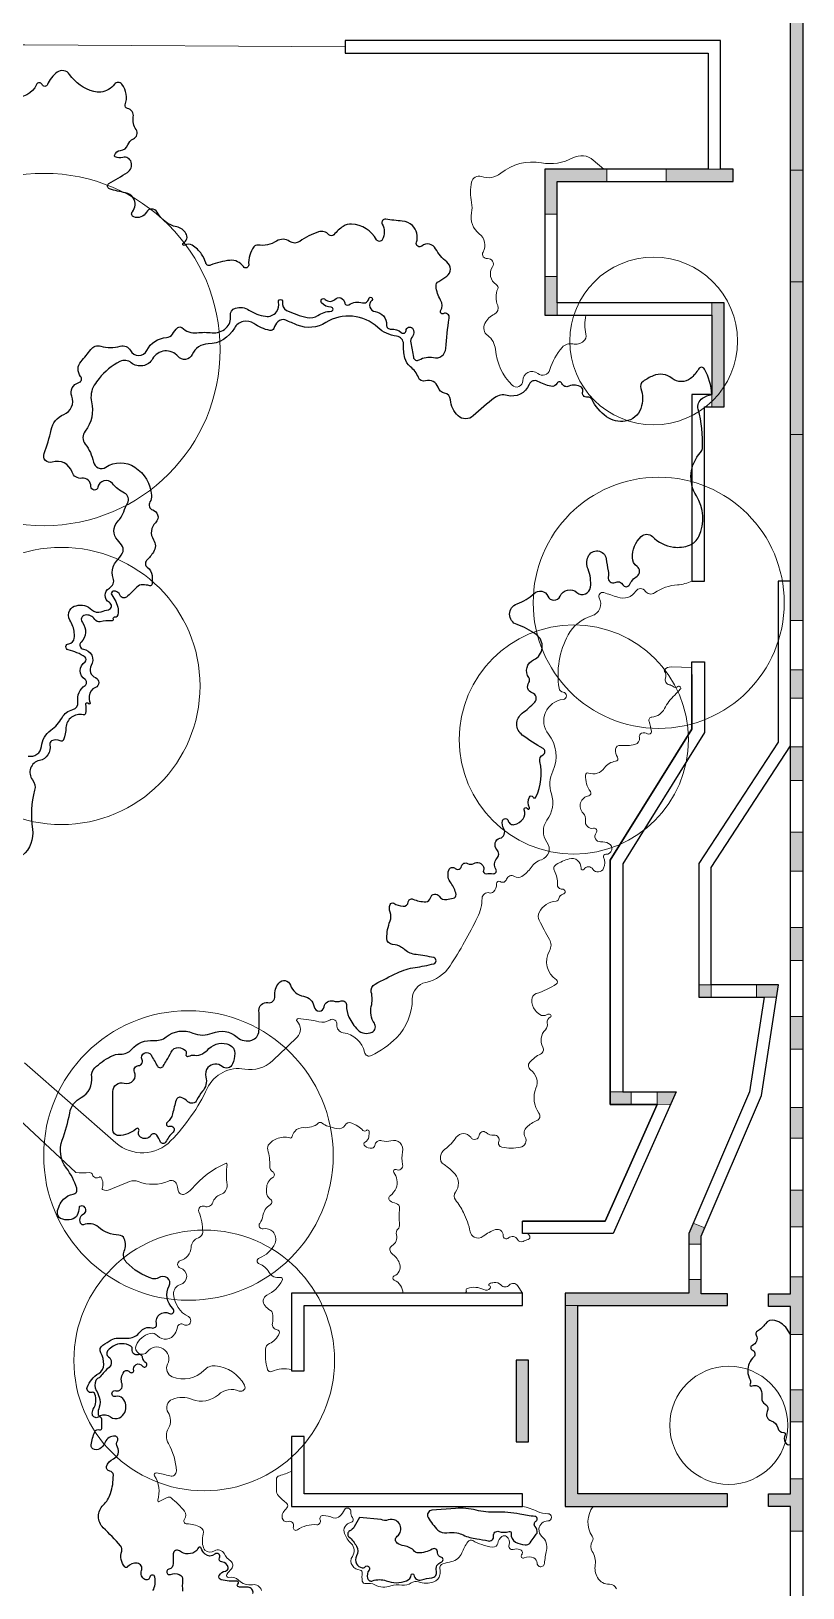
# Model space of a CAD drawing. Header units: millimetres. Extents: x 676536 to 765648, y 164262 to 293101.
# Drawn here: x 745066 to 759993, y 201550 to 231650 of the extents above; entities that cross this region are included whole.
import ezdxf

# ---------------------------------------------------------------- set-up
doc = ezdxf.new("R2010")
doc.units = ezdxf.units.MM
for name, color, linetype in [('archi', 7, 'Continuous'), ('rock', 30, 'Continuous'), ('water', 130, 'Continuous')]:
    doc.layers.add(name, color=color, linetype=linetype)
for name, color, linetype, lineweight in [('archiw', 255, 'Continuous', 0), ('plant', 90, 'Continuous', 0), ('road', 50, 'Continuous', 0)]:
    doc.layers.add(name, color=color, linetype=linetype, lineweight=lineweight)

msp = doc.modelspace()

# ---------------------------------------------------------------- hatches: boundary and pattern name
at = {"layer": 'archiw'}
h = msp.add_hatch(color=0, dxfattribs=at)
h.dxf.hatch_style = 1
h.paths.add_polyline_path([(759993, 233188), (759753, 233188), (759753, 228964), (759993, 228964)])
h = msp.add_hatch(color=0, dxfattribs=at)
h.dxf.hatch_style = 1
h.paths.add_polyline_path([(758471, 226155), (758471, 226395), (758231, 226395), (758231, 226155), (758231, 224623), (758231, 224383), (758471, 224383)])
h.paths.add_polyline_path([(755242, 226908), (755002, 226908), (755002, 226155), (755242, 226155), (755242, 226395)])
h.paths.add_polyline_path([(755242, 228743), (756201, 228743), (756201, 228983), (755002, 228983), (755002, 228109), (755242, 228109)])
h.paths.add_polyline_path([(758642, 228983), (758402, 228983), (758162, 228983), (757351, 228983), (757351, 228743), (758642, 228743)])
h = msp.add_hatch(color=0, dxfattribs=at)
h.dxf.hatch_style = 1
h.paths.add_polyline_path([(759993, 226801), (759753, 226801), (759753, 223848), (759993, 223848)])
h.paths.add_polyline_path([(759993, 228964), (759753, 228964), (759753, 226801), (759993, 226801)])
h = msp.add_hatch(color=0, dxfattribs=at)
h.dxf.hatch_style = 1
h.paths.add_polyline_path([(759993, 223848), (759753, 223848), (759753, 220257), (759993, 220257)])
h = msp.add_hatch(color=0, dxfattribs=at)
h.dxf.hatch_style = 1
h.paths.add_polyline_path([(759993, 217813), (759753, 217813), (759753, 217162), (759993, 217162)])
h.paths.add_polyline_path([(759993, 219303), (759753, 219303), (759753, 218750), (759993, 218750)])
h = msp.add_hatch(color=0, dxfattribs=at)
h.dxf.hatch_style = 1
h.paths.add_polyline_path([(759993, 209238), (759753, 209238), (759753, 208533), (759993, 208533)])
h.paths.add_polyline_path([(758094, 208509), (757874, 208604), (757787, 208401), (757787, 208193), (758027, 208193), (758027, 208352)])
h.paths.add_polyline_path([(759993, 210835), (759753, 210835), (759753, 210247), (759993, 210247)])
h.paths.add_polyline_path([(759993, 212595), (759753, 212595), (759753, 211964), (759993, 211964)])
h.paths.add_polyline_path([(759525, 213212), (759096, 213212), (759096, 212972), (759245, 212972), (759488, 212972)])
h.paths.add_polyline_path([(758218, 213212), (757978, 213212), (757978, 212972), (758218, 212972)])
h.paths.add_polyline_path([(759993, 214317), (759753, 214317), (759753, 213681), (759993, 213681)])
h.paths.add_polyline_path([(759993, 216159), (759753, 216159), (759753, 215409), (759993, 215409)])
h.paths.add_polyline_path([(756672, 211139), (756509, 211139), (756269, 211139), (756269, 210899), (756672, 210899)])
h.paths.add_polyline_path([(757543, 211139), (757174, 211139), (757174, 210899), (757437, 210901)])
h = msp.add_hatch(color=0, dxfattribs=at)
h.dxf.hatch_style = 1
h.paths.add_polyline_path([(759993, 203661), (759753, 203661), (759753, 203366), (759331, 203366), (759331, 203126), (759753, 203126), (759753, 202648), (759993, 202648)])
h.paths.add_polyline_path([(758537, 207232), (758027, 207232), (758027, 207509), (757787, 207509), (757787, 207247), (755398, 207247), (755398, 207007), (755638, 207007), (758027, 207007), (758537, 207007)])
h.paths.add_polyline_path([(759993, 207564), (759753, 207564), (759753, 207232), (759331, 207232), (759331, 206992), (759753, 206992), (759753, 206448), (759993, 206448)])
h.paths.add_polyline_path([(759993, 205379), (759753, 205379), (759753, 204762), (759993, 204762)])
h.paths.add_polyline_path([(755638, 207007), (755398, 207007), (755398, 203126), (758537, 203126), (758537, 203366), (755638, 203366)])
h.paths.add_polyline_path([(754689, 205951), (754569, 205951), (754449, 205951), (754449, 204370), (754689, 204370)])

# ---------------------------------------------------------------- linework, layer by layer
at = {"layer": 'archi'}
for points in [[(759753, 184480), (759753, 203126), (759331, 203126), (759331, 203366), (759753, 203366), (759753, 206992), (759331, 206992), (759331, 207232), (759753, 207232), (759753, 249092), (759445, 249092), (759445, 249332), (759993, 249332), (759993, 178869)], [(757848, 219213), (757848, 218154), (756269, 215621), (756269, 210899), (757174, 210899), (756171, 208641), (754569, 208641)], [(757848, 219213), (757848, 218154), (756269, 215621), (756269, 210899), (757174, 210899), (756171, 208641), (754569, 208641)], [(754569, 207247), (750105, 207247), (750105, 205747), (750345, 205747), (750345, 207007), (754569, 207007), (754569, 207247)], [(754569, 205951), (754449, 205951), (754449, 204370), (754689, 204370), (754689, 205951), (754569, 205951)], [(750105, 204477), (750105, 203126), (754569, 203126), (754569, 203366), (750345, 203366), (750345, 204477), (750105, 204477)]]:
    msp.add_lwpolyline(points, dxfattribs=at)
for points in [[(755242, 228743), (758642, 228743), (758642, 228983), (758402, 228983), (758402, 231467), (758162, 231467), (751142, 231467), (751142, 231227), (758162, 231227), (758162, 228983), (755002, 228983), (755002, 226155), (758231, 226155), (758231, 224623), (757848, 224623), (757848, 221016), (758088, 221016), (758088, 224383), (758231, 224383), (758471, 224383), (758471, 226155), (758471, 226395), (755242, 226395)], [(759753, 221016), (759513, 221016), (759513, 217901), (757978, 215553), (757978, 212972), (759245, 212972), (758962, 211139), (757787, 208401), (757787, 207247), (755398, 207247), (755398, 203126), (758537, 203126), (758537, 203366), (755638, 203366), (755638, 207007), (758027, 207007), (758537, 207007), (758537, 207232), (758027, 207232), (758027, 208352), (759195, 211072), (759525, 213212), (758218, 213212), (758218, 215481), (759753, 217829)], [(754569, 208401), (754569, 208641), (756171, 208641), (757174, 210899), (756269, 210899), (756269, 215621), (757848, 218154), (757848, 219453), (758088, 219453), (758088, 218086), (756509, 215552), (756509, 211139), (757543, 211139), (756327, 208401)]]:
    msp.add_lwpolyline(points, close=True, dxfattribs=at)
at = {"layer": 'archiw'}
for p, q in [((756201, 228983), (756201, 228743)), ((757351, 228983), (757351, 228743)), ((758162, 228983), (758402, 228983)), ((759753, 228964), (759993, 228964)), ((755002, 228109), (755242, 228109)), ((755002, 226908), (755242, 226908)), ((759753, 226801), (759993, 226801)), ((755242, 226395), (755242, 226155)), ((758231, 226155), (758231, 226395)), ((758231, 224623), (758231, 224383)), ((759753, 223848), (759993, 223848)), ((759993, 220257), (759753, 220257)), ((759993, 219303), (759753, 219303)), ((759993, 218750), (759753, 218750)), ((759993, 217813), (759753, 217813)), ((759993, 217162), (759753, 217162)), ((759993, 216159), (759753, 216159)), ((759993, 215409), (759753, 215409)), ((759993, 214317), (759753, 214317)), ((759993, 213681), (759753, 213681)), ((758218, 213212), (757978, 213212)), ((758218, 213212), (758218, 212972)), ((759096, 212972), (759096, 213212)), ((759245, 212972), (759488, 212972)), ((759993, 212595), (759753, 212595)), ((759993, 211964), (759753, 211964)), ((756509, 211139), (756269, 211139)), ((756672, 211139), (756672, 210899)), ((757174, 210899), (757174, 211139)), ((757174, 210899), (757437, 210901)), ((759993, 210835), (759753, 210835)), ((759993, 210247), (759753, 210247)), ((759993, 209238), (759753, 209238)), ((757874, 208604), (758094, 208509)), ((759993, 208533), (759753, 208533)), ((757787, 208193), (758027, 208193)), ((757787, 207509), (758027, 207509)), ((759993, 207564), (759753, 207564)), ((755638, 207007), (755398, 207007)), ((759993, 206448), (759753, 206448)), ((759993, 205379), (759753, 205379)), ((759993, 204762), (759753, 204762)), ((759993, 203661), (759753, 203661)), ((759993, 202648), (759753, 202648))]:
    msp.add_line(p, q, dxfattribs=at)
at = {"layer": 'plant'}
for centre, radius in [((745317, 225494), 3406), ((757107, 225658), 1622), ((757205, 220597), 2428), ((745653, 218989), 2680), ((755563, 217953), 2216), ((748109, 209910), 2800), ((748413, 205947), 2521), ((758561, 204693), 1142)]:
    msp.add_circle(centre, radius, dxfattribs=at)
at = {"layer": 'road'}
for points in [[(751142, 231347), (744941, 231387, 0.001953), (738244, 231403, 0.16663)], [(756142, 228983), (755939, 229157, 0.310476), (755545, 229200, -0.170613), (754938, 229104, 0.219756), (754149, 228902, -0.262882), (753777, 228838, 0.453348), (753585, 228731, 0.106766), (753585, 228337, -0.106766), (753585, 228135, 0.290777), (753734, 227730, -0.370709), (753808, 227379, 0.605686), (753894, 227251, -0.6387), (753990, 227092, 0.429614), (754064, 226751, -0.373895), (754091, 226667, 0.204877), (754091, 226346, -0.401243), (754029, 226179, 0.161224), (753842, 225999, 0.371282), (753897, 225764, -0.216586), (754047, 225497, 0.176019), (754369, 224804, 0.673925), (754574, 224890, -0.638041), (754865, 225030, 0.543223), (755102, 225105, -0.118271), (755339, 225536, -0.262499), (755541, 225603, 0.218379), (755752, 225653, 0.295201), (755798, 225788, -0.121994), (755798, 226155, -0.78254)], [(744938, 211704), (746703, 210155, 0.398866), (747770, 210197, 0.082511), (748473, 211208, -0.338008), (749199, 211581, 0.234197), (749727, 211735, 0.009044), (750210, 212196, 0.417449), (750210, 212504, -0.692607), (750234, 212556, -0.045027), (750632, 212495, 0.203264), (750842, 212529, -0.63092), (750980, 212441, 0.410462), (751102, 212284, -0.315609), (751514, 211906, 0.488101), (751649, 211841, 0.081262), (752131, 212187, 0.199768), (752439, 212934, -0.356437), (752700, 213256, 0.200641), (753170, 213577, 0.029979), (753700, 214516, 0.110131), (753788, 214884, -0.490403), (753928, 214988, 0.250013), (754007, 215006, 0.247352), (754068, 215162, -0.633826), (754140, 215206, 0.499845), (754263, 215251, -0.496146), (754413, 215306, 0.291155), (754557, 215306, 0.101611), (754735, 215478, -0.165761), (754936, 215629, 0.511961), (755044, 215967, -0.329458), (755044, 216394, 0.240086), (755129, 216905, -0.186739), (755157, 217344, 0.283216), (755072, 218057, -0.595402), (755357, 218727, 0.910012), (755357, 218869, -0.341488), (755278, 218943, -0.166037), (755453, 219974, -0.198046), (755912, 220346, 0.473728), (756055, 220690, -0.669929), (756141, 220794, -0.010541), (756411, 220704, 0.344849), (756765, 220822, -0.537053), (756945, 220822, 0.423073), (757126, 220789, -0.139062), (757567, 220944, 0.093942), (757848, 221016, -0.590516)], [(757848, 219344), (757848, 219344), (757443, 219358, 0.2524), (757317, 219296, 0.319105), (757317, 219270, -0.24523), (757335, 219139, 0.455894), (757405, 219013, -0.115724), (757485, 218976, 0.34522), (757574, 218976, -0.911656), (757623, 218924, -0.025761), (757514, 218813, 0.090464), (757317, 218550, -0.263547), (757075, 218388, 0.486645), (757018, 218301, -0.039759), (757064, 218112, -0.301), (757042, 218064, -0.293593), (756991, 218065, 0.24578), (756874, 218077, 0.367461), (756831, 217995, -0.412798), (756744, 217857, -0.081498), (756465, 217840, 0.404087), (756369, 217765, 0.190501), (756407, 217611, -0.569693), (756372, 217532, 0.213547), (756155, 217403, -0.337139), (755847, 217305, 0.512826), (755787, 217263, 0.160147), (755884, 216947, -0.551628), (755852, 216867, 0.604826), (755743, 216528, -0.239803), (755787, 216386, 0.530035), (755944, 216236, -0.718026), (755996, 216149, 0.65739), (756082, 215975, -0.120219), (756236, 215945, -0.845232), (756180, 215736, 0.568159), (756139, 215680, -0.203483), (756139, 215463, -0.60111), (755932, 215445, 0.543469), (755760, 215445, -0.773842), (755703, 215464, 0.52661), (755474, 215646, 0.054582), (755221, 215536, 0.416559), (755188, 215412, -0.154929), (755245, 215154, 0.467334), (755340, 215059, -0.964022), (755353, 214961, 0.332126), (755275, 214880, -0.358663), (755221, 214829, 0.266165), (754894, 214611, 0.235471), (754894, 214457, 0.015845), (755093, 214087, -0.269177), (755093, 213870, 0.399513), (755228, 213305, -0.54271), (755228, 213228, -0.064564), (754835, 213039, 0.32474), (754748, 212918, 0.158239), (754813, 212720, 0.092704), (754904, 212635, 0.29279), (755046, 212635, -0.29279), (755109, 212635, -0.596204), (755105, 212583, 0.356787), (755050, 212473, -0.253302), (755012, 212340, 0.322944), (754963, 212006, -0.422267), (754919, 211872, 0.100989), (754709, 211712, 0.446854), (754727, 211565, -0.353716), (754831, 211209, 0.263356), (754888, 210730, -0.485157), (754848, 210584, 0.086049), (754651, 210458, 0.349632), (754621, 210267, -0.513424), (754530, 210070, -0.095017), (754172, 210070, -0.471813), (754112, 210181, 0.563234), (754021, 210302, -0.208328), (753865, 210352, 0.605944), (753734, 210302, -0.698043), (753568, 210262, 0.534126), (753290, 210262, -0.087163), (753069, 210030, 0.189823), (752983, 209894, 0.309185), (753054, 209733, -0.075074), (753265, 209551, -0.357232), (753274, 209203, 0.342387), (753274, 209050, -0.047468), (753428, 208808, -0.065264), (753559, 208436, 0.220401), (753638, 208331, 0.305235), (753812, 208348, -0.099119), (754050, 208476, -0.518572), (754196, 208363, 0.67343), (754301, 208315, -0.49589), (754473, 208286, 0.393695), (754580, 208248, -0.027818), (754682, 208286, 0.441431), (754711, 208349, 0.206971), (754658, 208401, -1.537185)], [(749524, 201501, 0.362669), (749349, 201611, -0.226009), (749078, 201697, 0.239442), (748887, 201752, -0.676077), (748851, 201809, -0.029129), (748940, 201920, 0.444), (748926, 202064, -0.115088), (748800, 202212, 0.43234), (748614, 202265, -0.324585), (748426, 202281, -0.134102), (748400, 202322, -0.153981), (748396, 202585, 0.358906), (748337, 202723, 0.12219), (748078, 202787, -0.639143), (748034, 202880, 0.365319), (748034, 203030, 0.042646), (747772, 203291, 0.306403), (747699, 203299, -0.003259), (747545, 203218, -0.669975), (747514, 203244, 0.226885), (747452, 203717, -0.648183), (747487, 203772, -0.034526), (747750, 203713, 0.515532), (747876, 203811, 0.119716), (747722, 204340, -0.266374), (747722, 204637, 0.279059), (747715, 204941, -0.469432), (747796, 205194, -0.193928), (748181, 205194, 0.288135), (748688, 205285, -0.29076), (749093, 205356, 0.70296), (749194, 205468, 0.25534), (748627, 205842, 0.227454), (748414, 205761, -0.310003), (747796, 205630, -0.434874), (747705, 205873, 0.913881), (747310, 206115, -0.884495), (747097, 206237, -0.237318), (747367, 206468, -0.276057), (747511, 206425, 0.509034), (747845, 206460, 0.07097), (747900, 206599, -0.526635), (748015, 206643, 1.064601), (748107, 206794, -0.253499), (747820, 207220, -0.362802), (747954, 207415, 0.757402), (747954, 207733, -0.757402), (747954, 207877, 0.321077), (748159, 208134, -0.313539), (748303, 208318, 0.329972), (748384, 208429, 0.088192), (748311, 208823, -0.656823), (748420, 208927, 0.438478), (748578, 209000, -0.240068), (748731, 209154, 0.351553), (748855, 209342, -0.047932), (748855, 209738, 0.575372), (748826, 209758, 0.113316), (748175, 209265, -0.127328), (748031, 209163, -0.485277), (747911, 209235, 0.062651), (747881, 209352, 0.423733), (747725, 209416, -0.200231), (747138, 209406, 0.191067), (746970, 209406, 0.006935), (746593, 209250, -0.205482), (746446, 209250, -0.413711), (746437, 209272, 0.251963), (746418, 209485, 0.422468), (746388, 209491, -0.506045), (746254, 209536, 0.33593), (746193, 209579, -0.017128), (745932, 209579), (744625, 210800)], [(752258, 207247, 0.291186), (752088, 207502, -0.650199), (752088, 207580, 0.368799), (752196, 207804, 0.175452), (752062, 207996, -0.116359), (752014, 208052, -0.4053), (752046, 208166, 0.346929), (752131, 208377, -0.280032), (752160, 208488, 0.228923), (752193, 208576, -0.047614), (752193, 208888, 0.377678), (752124, 208983, -0.095503), (752009, 209033, -0.525995), (752009, 209133, 0.152227), (752125, 209280, 0.128944), (752142, 209439, 0.127579), (752080, 209584, -0.803407), (752125, 209638, 0.647638), (752251, 209737, -0.124604), (752251, 209979, 0.584228), (752025, 210195, -0.149212), (751851, 210195, 0.467724), (751714, 210105, -0.347391), (751662, 210053, -0.204901), (751520, 210095, -0.533632), (751527, 210170, 0.236996), (751597, 210269, 0.045806), (751604, 210376, 0.65421), (751554, 210396, -0.410117), (751485, 210396, 0.100981), (751266, 210538, 0.363542), (751137, 210495, -0.318588), (750981, 210429, -0.021657), (750806, 210475, -0.099154), (750697, 210535, 0.363166), (750620, 210535, -0.202743), (750339, 210449, 0.257158), (750167, 210376, 0.092504), (750113, 210274, -0.407166), (750068, 210249, 0.166659), (749813, 210235, 0.114395), (749669, 210132, 0.255847), (749643, 210021, -0.078526), (749680, 209702, 0.278729), (749739, 209595, -0.577092), (749739, 209483, 0.278734), (749621, 209270, -0.020266), (749621, 209195, 0.275274), (749691, 209067, -0.568559), (749691, 208955, 0.223556), (749547, 208742, -0.116986), (749488, 208598, 0.681737), (749557, 208491, -0.24922), (749739, 208438, -0.310236), (749783, 208214, -0.206864), (749477, 207926, 0.700995), (749477, 207814, -0.183284), (749669, 207649, 0.331779), (749878, 207553, -0.642257), (749924, 207491, -0.153413), (749627, 207208, 0.504775), (749590, 207003, 0.058492), (749695, 206915, -0.210766), (749732, 206858, -0.07976), (749732, 206663, 0.419925), (749824, 206538, -0.483519), (749864, 206470, -0.201551), (749674, 206272, 0.281309), (749599, 206167, 0.082446), (749636, 205776, 0.460798), (749721, 205735, -0.165474), (750105, 205769, -71.720758)], [(754569, 207247), (754473, 207393, 0.486775), (754317, 207406, -0.435493), (754151, 207406, 0.242954), (754021, 207453, 0.056516), (753932, 207431, 0.69378), (753932, 207388, -0.512156), (753944, 207344, -0.354156), (753821, 207317, 0.203004), (753504, 207339, 0.454658), (753482, 207285, -0.503471), (753469, 207259, 0.028358), (753417, 207247, -18.018188)], [(750105, 203802, -0.031419), (749867, 203719, 0.346793), (749811, 203642, -0.017593), (749811, 203437, 0.207794), (749853, 203329, 0.013208), (750011, 203179, -0.44487), (750011, 203094, 0.073307), (749938, 203005, 0.279157), (749938, 202866, 0.35431), (750035, 202832, -0.627471), (750139, 202727, 0.731138), (750216, 202670, -0.180816), (750591, 202770, 0.579366), (750656, 202863, -0.567488), (750714, 202947, -0.076139), (750911, 202905, 0.310401), (751038, 202936, 0.053873), (751127, 203059, -0.830206), (751251, 203017, 0.215411), (751282, 202909, -0.578277), (751247, 202812, 0.471271), (751127, 202600, 0.11154), (751257, 202406, -0.375276), (751280, 202158, 0.322799), (751280, 201980, 0.213013), (751432, 201892, -0.430226), (751471, 201841, 0.080758), (751471, 201680, 0.42646), (751541, 201632, -0.172022), (751717, 201607, 0.206547), (752023, 201586, -0.129103), (752238, 201603, 0.204333), (752418, 201644, -0.242033), (752559, 201666, 0.161939), (752854, 201666, 0.266869), (752973, 201800, 0.103639), (752973, 201921, -0.392996), (753030, 202015, -0.014624), (753198, 202058, 0.24425), (753398, 202226, -0.047034), (753511, 202441, -0.397028), (753609, 202465, 0.047099), (753782, 202387, 0.05473), (753996, 202338, 0.400633), (754091, 202410, -0.199322), (754173, 202543, -0.32237), (754259, 202543, -0.335124), (754310, 202379, 0.602507), (754388, 202293, -0.126618), (754518, 202293, -0.544316), (754553, 202187, 0.800467), (754600, 202128, -0.231156), (754792, 202128, -0.289993), (754854, 202027, 0.293759), (754893, 201964, 0.523277), (754996, 202023, -0.033077), (755034, 202275, 0.271428), (754946, 202545, -0.240381), (754889, 202689, -0.385355), (755059, 202843, 0.999052), (755059, 202984, -0.107555), (754858, 203028, 0.051475), (754569, 203126, 0.410503)], [(755938, 203126, 0.321664), (755919, 202548, -0.303431), (755919, 202446, 0.303431), (755919, 202254, -0.185966), (755976, 201998, 0.163422), (756021, 201748, 0.288796), (756252, 201620, -0.333147), (756386, 201530, -0.052173)]]:
    msp.add_lwpolyline(points, format="xyb", dxfattribs=at)
at = {"layer": 'rock'}
for points in [[(745008, 217634, 0.45459), (745265, 217818, -0.217737), (745448, 218134, 0.111772), (745664, 218374, -0.209292), (745871, 218532, 0.391069), (745971, 218681, -0.292886), (746109, 218997, 0.53495), (746109, 219113, -0.53495), (746109, 219455, 0.53495), (746109, 219547, 0.089014), (745784, 219688, -0.849931), (745792, 219805, 0.361918), (745901, 219913, 0.045658), (745901, 220013, 0.120355), (745816, 220259, -0.293177), (745816, 220455, -0.189335), (745936, 220541, -0.257648), (746240, 220463, 0.279859), (746423, 220424, -0.02835), (746560, 220463, 0.695597), (746579, 220603, -0.600583), (746579, 220880, 0.369839), (746654, 221073, -0.169216), (746654, 221291, -0.098925), (746720, 221403, 0.057876), (746831, 221560, 0.254505), (746831, 221686, 0.067431), (746738, 221812, -0.403909), (746738, 222164, 0.110768), (746856, 222357, -0.048358), (746931, 222525, 0.431887), (746873, 222718, -0.103281), (746637, 222903, 0.6293), (746357, 222831, -0.916783), (746223, 222846, 0.455776), (746048, 223004, -0.354241), (745858, 223124, 0.411401), (745472, 223317, -0.637864), (745317, 223483, 0.048499), (745451, 223938, -0.254649), (745698, 224238, 0.406652), (745853, 224591, -0.440744), (745987, 224854, 0.542455), (746024, 224972, -0.369533), (746031, 225262, 0.023273), (746219, 225493, -0.311799), (746415, 225560, 0.138468), (746788, 225560, -0.356582), (746987, 225474, 0.614284), (747304, 225476, -0.272027), (747684, 225724, 0.247531), (747800, 225792, -0.063869), (747902, 225917, -0.400336), (747983, 225917, 0.219955), (748272, 225819, -0.052267), (748565, 225819, 0.214281), (748833, 225907, 0.244517), (748921, 226148, -0.368367), (749017, 226294, -0.217953), (749278, 226257, 0.105194), (749598, 226136, 0.277202), (749811, 226223, 0.223987), (749849, 226410, -1.274871), (749931, 226410, 0.357776), (750007, 226250, 0.053659), (750405, 226114, 0.205083), (750613, 226152, -0.139839), (750869, 226234, 0.969618), (750869, 226310, -0.207253), (750684, 226398, -0.977697), (750755, 226463, 0.424668), (750940, 226463, -0.636226), (751131, 226398, 0.563953), (751213, 226359, -0.225272), (751474, 226398, 0.459878), (751595, 226475, -1.43987), (751655, 226442, 0.65124), (751721, 226228, -0.392323), (751941, 225970, 0.458791), (752029, 225888, -0.217862), (752226, 225822, 0.64162), (752319, 225861, -0.671546), (752440, 225905, -0.385902), (752440, 225745, 0.243467), (752408, 225625, -0.017731), (752460, 225345, 0.536573), (752571, 225293, -0.198101), (752848, 225337, 0.467619), (753087, 225515, -0.02867), (753154, 226098, 0.607104), (753037, 226187, -0.743098), (752987, 226243, 0.279433), (752987, 226448, -0.111965), (752898, 226715, -0.304331), (752950, 226812, 0.041502), (753107, 226912, 0.493474), (753107, 227187, -0.107028), (752889, 227444, 0.477757), (752625, 227495, -0.761818), (752519, 227567, 0.291877), (752441, 227892, 0.178061), (752244, 227978, -0.027332), (751925, 228015, 0.631168), (751858, 227920, -0.261228), (751858, 227618, -0.585757), (751746, 227618, 0.255018), (751264, 227920, 0.166495), (751102, 227875, 0.068583), (750923, 227713, -0.466424), (750827, 227713, 0.310481), (750626, 227769, 0.069199), (750262, 227584, -0.313548), (750066, 227584, 0.300088), (749812, 227590, -0.175873), (749450, 227513, 0.278128), (749376, 227482, 0.172253), (749274, 227131, -0.758359), (749173, 227096, 0.270035), (748911, 227218, 0.080212), (748537, 227123, -0.457272), (748442, 227169, 0.082911), (748364, 227338, 0.1123), (748181, 227509, 0.27031), (748037, 227509, -1.015045), (748012, 227553, 0.431204), (748061, 227740, 0.203061), (747882, 227866, -0.215955), (747501, 228149, 0.588883), (747295, 228149, -0.369492), (747051, 228058, -0.519791), (747024, 228158, 0.326583), (747042, 228424, 0.212291), (746889, 228526, -0.035418), (746581, 228601, -0.647414), (746570, 228701, 0.007029), (746927, 228918, 0.335275), (747002, 229116, 0.406926), (746838, 229209, -0.172369), (746693, 229221, -0.368385), (746680, 229248, -0.320178), (746797, 229344, 0.301991), (746935, 229449, -0.211529), (747044, 229566, 0.470769), (747096, 229746, -0.191039), (747042, 229991, 0.404295), (746927, 230157, -0.453452), (746887, 230225, 0.247674), (746823, 230622, 0.499182), (746678, 230622, -0.208879), (746412, 230472, -0.090295), (746276, 230483, -0.181787), (745810, 230813, 0.429974), (745567, 230854, 0.131045), (745382, 230617, -0.661138), (745278, 230617, 0.661138), (745168, 230617, -0.362066), (744716, 230385, 0.349457)], [(747089, 210417, -0.174109), (746759, 210297, -0.41737), (746647, 210409, 0.002513), (746647, 210755, -0.002513), (746647, 211148, -0.500789), (746864, 211309, 0.302002), (747048, 211365, 0.294315), (747067, 211523, -0.544156), (747143, 211649, 0.538898), (747212, 211762, -0.955762), (747385, 211853, -0.004565), (747508, 211639, 0.585175), (747621, 211639, -0.014412), (747687, 211749, 0.037074), (747772, 211907, -0.321271), (747924, 211995, -0.141827), (748043, 211948, -0.341385), (748062, 211875, 0.69938), (748113, 211828, -0.15694), (748232, 211847, 0.182028), (748383, 211878, 0.052996), (748506, 211976, -0.308306), (748906, 212048, -0.309194), (749007, 211885, -0.082449), (748963, 211680, -0.513748), (748761, 211630, 0.407069), (748487, 211611, 0.255743), (748445, 211427, -0.256531), (748380, 211151, 0.080709), (748273, 210985, -0.523093), (748100, 210950, 0.11203), (747965, 211032, 0.428733), (747870, 210981, 0.008818), (747801, 210714, -0.166515), (747697, 210550, 0.863164), (747741, 210475, -0.829841), (747813, 210361, 0.083161), (747667, 210169, -0.60251), (747571, 210169, 0.018662), (747495, 210300, 0.55274), (747384, 210300, -0.444632), (747182, 210265, -0.342211), (747151, 210389, 0.984323), (747089, 210417, 3.613678)], [(759712, 206518, 0.201881), (759449, 206722, 0.316361), (759268, 206656, -0.108718), (759113, 206512, 0.399918), (759091, 206434, -0.448648), (759017, 206239, 0.687466), (759017, 206146, -0.550858), (759043, 206017, 0.214157), (758928, 205737, 0.11518), (758972, 205574, -0.25167), (758972, 205497, 0.7148), (759013, 205453, -0.433281), (759179, 205383, -0.112064), (759200, 205224, 0.293945), (759263, 205103, -0.406675), (759305, 204957, 0.481246), (759380, 204781, -0.279088), (759509, 204644, 0.356514), (759622, 204554, -0.565516), (759651, 204506, 0.243327), (759651, 204364, 0.353155), (759753, 204319), (759753, 206448), (759712, 206518)], [(747055, 205746, -0.901345), (747220, 205839, 1.186818), (747285, 205903, -0.204593), (747222, 206005, 0.459173), (747137, 206058, -0.558529), (747022, 206159, 0.304127), (746993, 206222, 0.28605), (746651, 206222, 0.054621), (746554, 206147, 0.462657), (746564, 206014, -0.477596), (746573, 205812, 0.044694), (746400, 205628, -0.160107), (746362, 205602, 0.234347), (746316, 205561, 0.217868), (746325, 205369, -0.026132), (746384, 205239, -0.189054), (746384, 205043, 0.10078), (746360, 204907, 0.544608), (746405, 204880, -0.293732), (746603, 204856, 0.303489), (746774, 204839, 0.320229), (746897, 205087, 0.146036), (746838, 205210, 0.28392), (746703, 205249, -1.317807), (746703, 205362, 0.606128), (746824, 205492, -0.258287), (746865, 205730, -0.480635), (746963, 205730, 0.595076), (747055, 205746, -0.722314)], [(751836, 202873), (751417, 202907), (751316, 202731, -0.15223), (751228, 202650, 0.53916), (751212, 202536, -0.084172), (751360, 202353, -0.262902), (751360, 202171, 0.262902), (751360, 202015, 0.215364), (751466, 201938, 0.266616), (751524, 201957, -0.946128), (751602, 201894, 0.223041), (751572, 201736, 0.445621), (751670, 201685, -0.180842), (751935, 201685, 0.180842), (752328, 201685, 0.283011), (752417, 201800, -0.895829), (752469, 201800, 0.483158), (752618, 201706, -0.073252), (752815, 201744, 0.491033), (752904, 201872, -0.419624), (752998, 202047, 0.788504), (752993, 202144, -0.387593), (752929, 202229, 0.611384), (752822, 202298, -0.133341), (752553, 202225, -0.208139), (752484, 202255, 0.173036), (752279, 202362, -0.130544), (752146, 202417, -0.491935), (752146, 202546, 0.345094), (752202, 202764, 0.160227), (752125, 202849, 0.220459), (751972, 202862, -0.217284), (751836, 202873, -3.849344)], [(753273, 203087), (752818, 203052, 0.550321), (752744, 202913, 0.070205), (752935, 202666, 0.245576), (753108, 202614, -0.095467), (753299, 202614, -0.064201), (753422, 202573, 0.082107), (753686, 202497, -0.027726), (753907, 202458, 0.527996), (754011, 202553, -0.544867), (754111, 202640, 0.142142), (754311, 202640, -0.555987), (754354, 202601, 0.331641), (754436, 202436, 0.083413), (754619, 202380, 0.27859), (754719, 202423, -0.003415), (754797, 202531, -0.002351), (754851, 202605, 0.198324), (754813, 202738, -0.455707), (754832, 202839, 0.727925), (754811, 202931, -0.028632), (754521, 202975, 0.062255), (754054, 203014, -0.071578), (753673, 203053, 0.080846), (753273, 203087, 5.213237)], [(748270, 202271, -0.364511), (747936, 202264, 0.607795), (747815, 202207, 0.020235), (747815, 202018, -0.368875), (747731, 201912, 1.094901), (747762, 201810, -0.191689), (747932, 201810, -0.351579), (747997, 201696, 0.080328), (747997, 201484, 0.224194)], [(749357, 201443, 0.430898), (749261, 201561, 0.036241), (749134, 201561, -0.159975), (749066, 201578, -0.55198), (749066, 201623, 0.770854), (749049, 201677, -0.072803), (748744, 201707, -0.470178), (748705, 201788, -0.261608), (748825, 201875, 0.428838), (748876, 201943, 0.349607), (748754, 202053, -0.541273), (748710, 202129, 0.826778), (748618, 202201, -0.376311), (748430, 202201, -0.141546), (748358, 202314, 0.588451), (748301, 202327, 0.037966), (748270, 202271, 0.244899)]]:
    msp.add_lwpolyline(points, format="xyb", dxfattribs=at)
at = {"layer": 'water'}
for points in [[(758231, 224623), (758231, 224623, 0.116458), (758089, 225117, 0.586169), (757975, 225117, -0.097517), (757821, 224936, -0.348982), (757462, 224936, 0.274062), (757098, 224986, 0.055539), (756901, 224876, 0.336564), (756860, 224743, -0.175877), (756860, 224355, -0.275262), (756558, 224108, -0.194408), (756197, 224195, -0.12326), (755909, 224533, 0.33533), (755827, 224574, -0.585538), (755735, 224684, 0.343605), (755711, 224763, 0.267459), (755469, 224784, -0.428587), (755333, 224838, 0.653257), (755238, 224841, -0.351237), (755120, 224783, -0.068381), (754867, 224878, 0.447922), (754700, 224818, -0.381005), (754274, 224606, 0.231394), (754031, 224560, 0.027478), (753618, 224213, -0.395222), (753323, 224213, -0.191863), (753178, 224521, 0.347788), (753062, 224651, -0.284367), (752937, 224763, 0.423842), (752695, 224888, -0.399127), (752556, 224953, 0.129795), (752403, 225161, -0.162604), (752296, 225328, -0.069825), (752267, 225599, 0.388651), (752136, 225752, -0.157972), (751772, 225920, 0.339437), (750766, 226014, -0.243329), (750214, 225967, -0.002643), (749991, 226061, 0.315858), (749839, 226029, 0.095071), (749760, 225903, -0.368265), (749684, 225862, -0.098881), (749374, 225996, 0.445144), (748997, 225908, -0.26936), (748491, 225602, 0.290567), (748180, 225398, -0.552605), (747908, 225360, 0.522999), (747415, 225314, -0.464466), (747004, 225237, 0.296193), (746784, 225261, 0.105688), (746381, 224936, 0.033199), (746286, 224802, 0.197559), (746235, 224480, -0.226845), (746112, 223915, 0.342887), (746112, 223665, -0.114761), (746271, 223319, 0.530954), (746512, 223219, -0.301255), (747073, 223219, -0.228385), (747396, 222676, -0.167848), (747363, 222546, 0.496554), (747419, 222392, -0.239289), (747513, 222300, -0.297171), (747473, 222146, 0.369646), (747433, 221817, -0.30231), (747433, 221577, -0.049481), (747300, 221414, 0.467299), (747311, 221285, -0.218408), (747406, 221124, -0.051821), (747406, 220960, -0.453356), (747360, 220927, 0.046795), (747224, 220947, 0.220666), (747110, 220900, -0.030992), (746908, 220708, -0.516608), (746789, 220739, 0.352301), (746653, 220820, 0.581573), (746625, 220748, -0.125187), (746749, 220478, -0.171499), (746725, 220330, -0.371416), (746690, 220316, 0.626002), (746650, 220277, -0.532699), (746624, 220245, 0.067766), (746402, 220230, -0.313995), (746295, 220276, 0.305506), (746111, 220359, 0.575713), (746057, 220213, -0.394368), (746033, 219837, 0.628767), (746076, 219702, -0.537984), (746228, 219382, 0.466499), (746308, 219150, -0.686443), (746308, 218957, 0.292397), (746188, 218794, 0.097442), (746205, 218659, -0.780671), (746180, 218643, 0.186233), (746142, 218659, 0.470404), (746120, 218634, -0.094888), (746116, 218457, -0.425335), (746070, 218428, 0.473351), (745740, 218185, -0.070703), (745694, 217949, -0.475949), (745628, 217925, 0.276705), (745462, 217925, 0.315346), (745430, 217854, -0.408404), (745227, 217547, 0.55487), (745092, 217175, -0.236211), (745134, 216974, 0.103708), (745092, 216220, -0.267423), (744895, 215712, 0.381018)], [(747423, 201496, 0.160269), (747461, 201757, 0.840056), (747363, 201757, -0.501176), (747267, 201709, -0.396712), (747202, 201885, 0.497899), (747120, 202027, 0.24815), (746929, 201955, -0.452081), (746878, 201955, -0.268371), (746818, 202257, 0.270876), (746796, 202363, 0.017327), (746462, 202711, -0.422953), (746462, 203150, 0.122867), (746602, 203375, 0.081211), (746656, 203731, 0.377589), (746587, 203807, -0.452419), (746526, 203895, -0.241784), (746658, 204046, 0.462333), (746734, 204270, -0.277243), (746734, 204395, 0.549444), (746690, 204483, 0.330398), (746496, 204368, -0.096254), (746426, 204262, -0.261984), (746289, 204223, -0.392554), (746226, 204317, -0.057323), (746296, 204567, -0.415379), (746390, 204606, 0.520132), (746434, 204634, 0.02258), (746434, 204810, 0.56012), (746361, 204850, -0.51619), (746250, 204902, -0.18701), (746269, 205006, 0.231934), (746299, 205297, 0.386734), (746237, 205329, -0.602779), (746150, 205424, -0.174662), (746374, 205697, 0.261144), (746471, 205866, 0.130199), (746413, 206093, -0.406319), (746453, 206241, 0.01504), (746617, 206344, -0.161857), (746744, 206380, 0.023479), (746960, 206380, 0.230676), (747171, 206496, -0.321402), (747402, 206576, 0.580495), (747490, 206659, -0.650183), (747741, 206854, 0.882811), (747809, 206950, -0.346742), (747737, 207389, 0.383379), (747701, 207544, 0.315726), (747530, 207544, -0.229905), (747423, 207527, -0.132463), (746907, 207847, -0.293969), (746868, 208062, 0.198504), (746868, 208300, 0.296736), (746765, 208370, -0.173744), (746366, 208524, 0.286979), (746077, 208569, -0.336058), (746038, 208579, -0.475889), (746080, 208779, 0.559557), (746091, 208921, 0.324838), (746003, 208921, 0.217556), (745994, 208906, -0.079084), (745957, 208754, -0.093395), (745942, 208732, -0.175994), (745804, 208665, -0.13331), (745636, 208693, -0.327679), (745573, 208808, -0.160363), (745695, 209065, -0.163189), (745878, 209161, 0.45977), (745949, 209278, 0.082772), (745747, 209668, -0.256115), (745668, 210208, 0.044638), (745812, 210729, -0.229759), (746034, 211032, 0.316043), (746237, 211432, -0.242178), (746296, 211602, -0.068209), (746603, 211824, -0.131064), (746800, 211870, 0.22557), (747009, 211962, -0.242385), (747435, 212132, 0.194455), (747678, 212204, -0.273877), (748195, 212276, 0.200832), (748568, 212276, -0.285954), (749053, 212197, 0.261483), (749334, 212139, 0.311572), (749472, 212315, 0.028662), (749472, 212714, -0.485649), (749642, 212865, 0.49258), (749780, 212989, -0.191477), (749858, 213245, -0.591488), (750081, 213205, 0.277249), (750337, 212989, -0.322563), (750540, 212786, 0.850098), (750736, 212786, -0.440797), (750906, 212898, 0.126466), (751064, 212898, -0.503929), (751168, 212813, 0.121737), (751214, 212584, 0.086744), (751384, 212341, 0.320238), (751660, 212296, 0.454282), (751705, 212466, -0.208664), (751646, 212793, 0.117135), (751646, 213068, -0.344334), (751718, 213225, -0.007083), (752151, 213441, -0.075593), (752491, 213546, 0.023526), (752854, 213617, 0.78359), (752854, 213735, 0.035129), (752512, 213794, -0.151106), (752296, 213886, 0.028456), (752232, 213934, 0.137831), (752058, 213991, -0.403514), (751946, 214106, -0.090894), (752009, 214445, 0.184637), (752009, 214614, -0.184637), (752009, 214763, -0.462605), (752079, 214787, 0.110277), (752261, 214730, 0.412563), (752360, 214812, -0.51022), (752451, 214866, 0.106867), (752698, 214816, 0.350607), (752793, 214895, -0.677845), (752958, 214923, 0.320398), (753105, 214862, -0.026754), (753227, 214883, 0.426609), (753284, 214958, 0.132), (753188, 215173, -0.26079), (753144, 215427, -0.525796), (753268, 215460, 0.367201), (753367, 215460, 0.167427), (753392, 215503, -0.50895), (753509, 215556, 0.263745), (753626, 215556, -0.457216), (753815, 215489, -0.187754), (753815, 215427, 0.547999), (753865, 215359, -0.031631), (754007, 215359, 0.62092), (754056, 215445, -0.352075), (754075, 215650, 0.402597), (754075, 215828, -0.569903), (754134, 216044, 0.500218), (754208, 216229, -0.199969), (754185, 216380, -0.784249), (754294, 216380, 0.416925), (754411, 216309, 0.168672), (754581, 216421, 0.263242), (754604, 216591, -0.967779), (754664, 216617, 0.993725), (754703, 216635, -0.218391), (754703, 216841, -0.641509), (754774, 216841, 0.641509), (754831, 216841, 0.161351), (754907, 217526, -0.327501), (754967, 217660, 0.583307), (754967, 217780, -0.030693), (754566, 218040, -0.503807), (754566, 218461, 0.044467), (754806, 218675, 0.55246), (754760, 218855, -0.508802), (754693, 219055, 0.319977), (754693, 219149, -0.472331), (754786, 219496, 0.580107), (754833, 219986, 0.071745), (754464, 220174, -0.716503), (754464, 220576, 0.111305), (754793, 220777, -0.525717), (755061, 220723, 0.658945), (755296, 220723, -0.510861), (755624, 220797, 0.606834), (755886, 220898, 0.124082), (755839, 221246, -0.192738), (755839, 221488, -0.763988), (756188, 221447, 0.009345), (756228, 221213, -0.094577), (756228, 221092, 0.624321), (756362, 220992, -0.411583), (756510, 220945, 0.605394), (756637, 220945, -0.120556), (756785, 221112, 0.521852), (756785, 221300, -0.24006), (756695, 221467, -0.207455), (756864, 221877, -0.40646), (757082, 221877, 0.15694), (757490, 221675, 0.13403), (757802, 221712, 0.190503), (757981, 221881, 0.252478), (757933, 222665, -0.33777), (758014, 223502, 0.173851), (758049, 223582, 0.082263), (757969, 224339, -0.32706), (758050, 224551, -0.099745), (758231, 224623)]]:
    msp.add_lwpolyline(points, format="xyb", dxfattribs=at)

doc.saveas('drawing.dxf')
